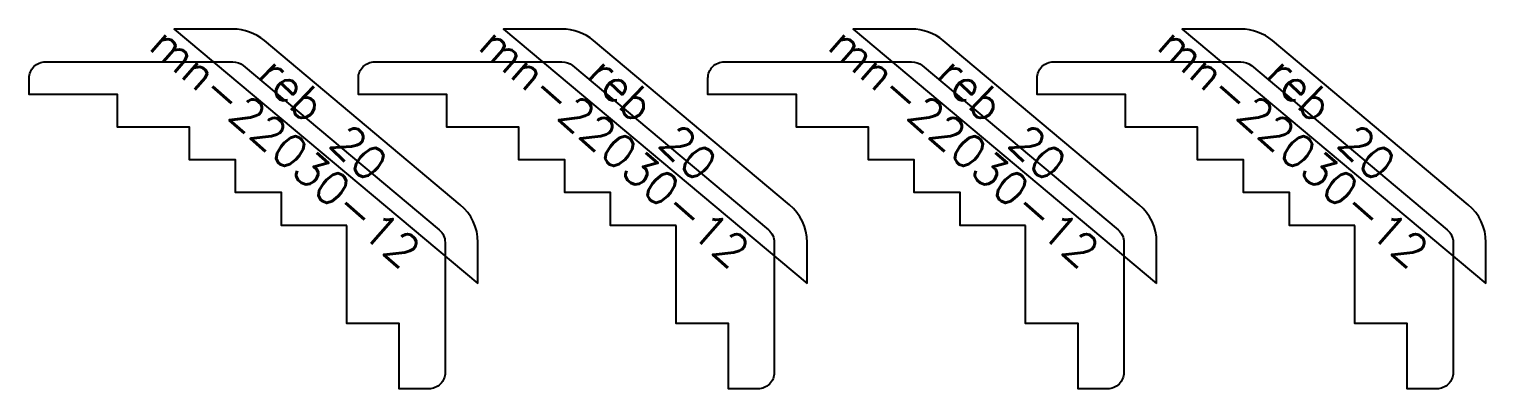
# Model space of a CAD drawing. Header units: millimetres. Extents: x 2625 to 8201, y -105 to 3778.
# Drawn here: x 7755.9 to 8200.6, y 3668.1 to 3778.1 of the extents above; entities that cross this region are included whole.
import ezdxf

# ---------------------------------------------------------------- set-up
doc = ezdxf.new("R2010")
doc.units = ezdxf.units.MM
for name, color, linetype in [('MN-22030-12', 7, 'Continuous'), ('Rebaixo', 7, 'Continuous'), ('Texto', 7, 'Continuous')]:
    doc.layers.add(name, color=color, linetype=linetype)
doc.styles.get("Standard").update_dxf_attribs({"font": 'txt.shx'})

msp = doc.modelspace()

# ---------------------------------------------------------------- linework, layer by layer
at = {"layer": 'MN-22030-12', "color": 4}
for points in [[(7852.86, 3718.12), (7832.86, 3718.12), (7832.86, 3728.12), (7818.86, 3728.12), (7818.86, 3738.12), (7804.86, 3738.12), (7804.86, 3748.12), (7782.86, 3748.12), (7782.86, 3758.12), (7755.86, 3758.12), (7755.86, 3763.12, -0.414214), (7760.86, 3768.12), (7818.04, 3768.12, -0.176327), (7821.25, 3766.95), (7881.07, 3716.76, -0.221695), (7882.86, 3712.93), (7882.86, 3673.12, -0.414214), (7877.86, 3668.12), (7868.86, 3668.12), (7868.86, 3688.12), (7852.86, 3688.12)], [(7953.37, 3718.12), (7933.37, 3718.12), (7933.37, 3728.12), (7919.37, 3728.12), (7919.37, 3738.12), (7905.37, 3738.12), (7905.37, 3748.12), (7883.37, 3748.12), (7883.37, 3758.12), (7856.37, 3758.12), (7856.37, 3763.12, -0.414214), (7861.37, 3768.12), (7918.55, 3768.12, -0.176327), (7921.77, 3766.95), (7981.59, 3716.76, -0.221695), (7983.37, 3712.93), (7983.37, 3673.12, -0.414214), (7978.37, 3668.12), (7969.37, 3668.12), (7969.37, 3688.12), (7953.37, 3688.12)], [(8060.11, 3718.12), (8040.11, 3718.12), (8040.11, 3728.12), (8026.11, 3728.12), (8026.11, 3738.12), (8012.11, 3738.12), (8012.11, 3748.12), (7990.11, 3748.12), (7990.11, 3758.12), (7963.11, 3758.12), (7963.11, 3763.12, -0.414214), (7968.11, 3768.12), (8025.29, 3768.12, -0.176327), (8028.5, 3766.95), (8088.32, 3716.76, -0.221695), (8090.11, 3712.93), (8090.11, 3673.12, -0.414214), (8085.11, 3668.12), (8076.11, 3668.12), (8076.11, 3688.12), (8060.11, 3688.12)], [(8160.62, 3718.12), (8140.62, 3718.12), (8140.62, 3728.12), (8126.62, 3728.12), (8126.62, 3738.12), (8112.62, 3738.12), (8112.62, 3748.12), (8090.62, 3748.12), (8090.62, 3758.12), (8063.62, 3758.12), (8063.62, 3763.12, -0.414214), (8068.62, 3768.12), (8125.8, 3768.12, -0.176327), (8129.02, 3766.95), (8188.84, 3716.76, -0.221695), (8190.62, 3712.93), (8190.62, 3673.12, -0.414214), (8185.62, 3668.12), (8176.62, 3668.12), (8176.62, 3688.12), (8160.62, 3688.12)]]:
    msp.add_lwpolyline(points, format="xyb", close=True, dxfattribs=at)
at = {"layer": 'Rebaixo', "color": 4}
for points in [[(7892.86, 3700.34), (7892.86, 3712.93, 0.221695), (7887.5, 3724.42), (7827.68, 3774.61, 0.176327), (7818.04, 3778.12), (7800.16, 3778.12)], [(7993.37, 3700.34), (7993.37, 3712.93, 0.221695), (7988.02, 3724.42), (7928.2, 3774.61, 0.176327), (7918.55, 3778.12), (7900.68, 3778.12)], [(8100.11, 3700.34), (8100.11, 3712.93, 0.221695), (8094.75, 3724.42), (8034.93, 3774.61, 0.176327), (8025.29, 3778.12), (8007.41, 3778.12)], [(8200.62, 3700.34), (8200.62, 3712.93, 0.221695), (8195.26, 3724.42), (8135.45, 3774.61, 0.176327), (8125.8, 3778.12), (8107.93, 3778.12)]]:
    msp.add_lwpolyline(points, format="xyb", close=True, dxfattribs=at)

# ---------------------------------------------------------------- texts
at = {"layer": 'Rebaixo', "color": 4, "char_height": 10, "attachment_point": 3, "rotation": 316.0811}
for insert in [(7866.23, 3737.99), (7966.75, 3737.99), (8073.48, 3737.99), (8174, 3737.99)]:
    msp.add_mtext_dynamic_manual_height_columns('reb 20', width=46.3677, gutter_width=12.5, heights=[0], dxfattribs=dict(at, insert=insert))
at = {"layer": 'Texto', "color": 4, "char_height": 10, "attachment_point": 3, "rotation": 318.8231}
for insert in [(7876.24, 3711.84), (7976.76, 3711.84), (8083.49, 3711.84), (8184.01, 3711.84)]:
    msp.add_mtext_dynamic_manual_height_columns('mn-22030-12', width=126.0481, gutter_width=12.5, heights=[0], dxfattribs=dict(at, insert=insert))

doc.saveas('drawing.dxf')
